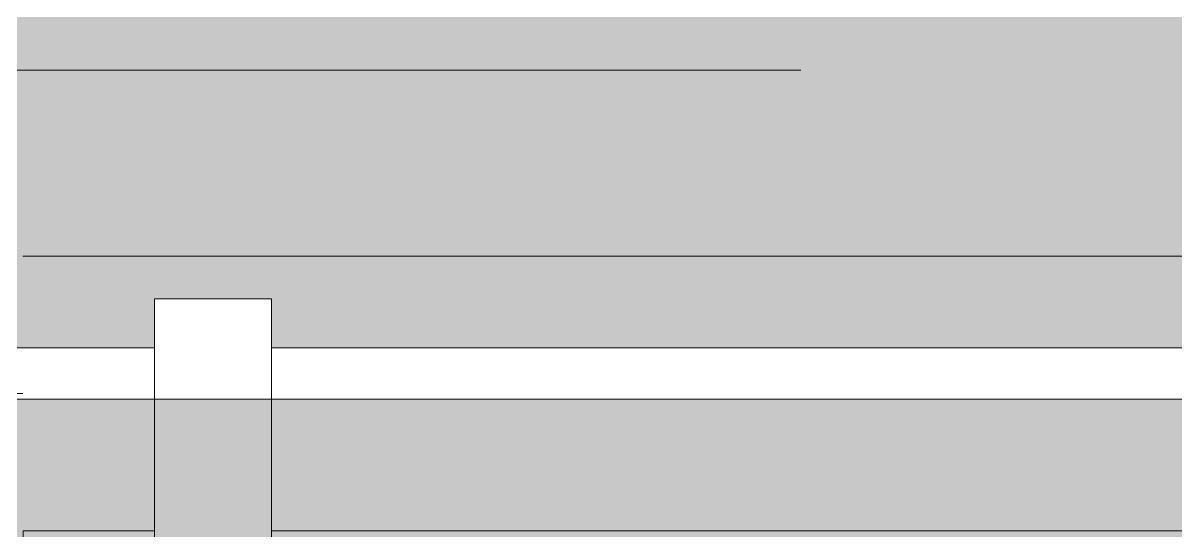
# Model space of a CAD drawing. Header units: metres. Extents: x -4 to 206, y -18 to 45.
# Drawn here: x 43.005 to 44.013, y -9.684 to -9.24 of the extents above; entities that cross this region are included whole.
import ezdxf

# ---------------------------------------------------------------- set-up
doc = ezdxf.new("R2010")
doc.units = ezdxf.units.M
doc.header["$MEASUREMENT"] = 0
doc.set_wipeout_variables(frame=1)
for name, pattern in [('Schnittlinie', [0.006, 0.003, -0.0015, 0, -0.0015]), ('Strichlinie eng', [0.002, 0.0015, -0.0005]), ('Wipeout_Contour', [1, 0, -1])]:
    doc.linetypes.add(name, pattern=pattern)
for name, color, linetype in [('3._DD PP STG2_4_140 Brüstung', 7, 'Continuous'), ('3._DD PP STG2_4_210 Decke', 7, 'Continuous'), ('3._DD PP STG2_4_220 Bodenaufbau - Außen_ Gefälle', 7, 'Continuous'), ('3._DD PP STG2_4_221 Bodenaufbau - Abdichtung', 7, 'Continuous'), ('3._DD PP STG2_4_310 Dachkonstruktion massiv', 7, 'Continuous'), ('3._DD PP STG2_4_325 Dachfenster', 7, 'Continuous'), ('3._DD PP STG2_4_330 Dachaufbau', 7, 'Continuous')]:
    doc.layers.add(name, color=color, linetype=linetype)

msp = doc.modelspace()

# ---------------------------------------------------------------- linework, layer by layer
at = {"layer": '3._DD PP STG2_4_210 Decke', "color": 7, "linetype": 'Continuous', "lineweight": 13, "ltscale": 1000, "flags": 128}
msp.add_lwpolyline([(48.645, -1.4987), (45.765, -1.4987), (45.765, -3.9237), (45.635, -3.9237), (43.155, -3.9237), (43.155, -5.8737), (41.175, -5.8737), (41.175, -3.9237), (38.605, -3.9237), (38.605, -4.3437), (36.365, -4.3437), (36.365, -1.4987), (33.4844, -1.4987), (33.4954, -10.3587), (34.515, -10.3587), (34.515, -11.383), (37.335, -11.3837), (37.335, -10.0637), (42.835, -10.0637), (42.835, -9.5637), (45.685, -9.5637), (45.685, -8.8637), (48.185, -8.8637)], dxfattribs=at)
at = {"layer": '3._DD PP STG2_4_310 Dachkonstruktion massiv', "color": 255, "linetype": 'Strichlinie eng', "lineweight": 13, "ltscale": 1000, "flags": 128}
for points in [[(45.6851, -9.2809), (42.6551, -9.2809)], [(42.6551, -9.5637), (45.6851, -9.5637)], [(42.965, -9.5687), (45.6851, -9.5687)]]:
    msp.add_lwpolyline(points, dxfattribs=at)

# ---------------------------------------------------------------- next in the draw order: wipeouts: each hides what was drawn before it
at = {"color": 254, "linetype": 'Wipeout_Contour', "lineweight": 0, "ltscale": 132.738896}
msp.add_wipeout([(43.0049, -9.6838), (43.0049, -10.1836), (43.0051, -9.6838)], dxfattribs=at).dxf.layer = '3._DD PP STG2_4_140 Brüstung'

# ---------------------------------------------------------------- next in the draw order: linework, layer by layer
at = {"layer": '3._DD PP STG2_4_140 Brüstung', "color": 7, "linetype": 'Continuous', "lineweight": 18, "ltscale": 1000, "flags": 128}
msp.add_lwpolyline([(43.0051, -10.1836), (43.0051, -9.6838)], dxfattribs=at)

# ---------------------------------------------------------------- next in the draw order: wipeouts: each hides what was drawn before it
at = {"color": 254, "linetype": 'Wipeout_Contour', "lineweight": 0, "ltscale": 181.250957}
msp.add_wipeout([(45.565, -9.4436), (43.0049, -9.4436), (43.0049, -9.6836), (45.565, -9.6836)], dxfattribs=at).dxf.layer = '3._DD PP STG2_4_140 Brüstung'

# ---------------------------------------------------------------- next in the draw order: linework, layer by layer
at = {"layer": '3._DD PP STG2_4_140 Brüstung', "color": 7, "linetype": 'Continuous', "lineweight": 18, "ltscale": 1000, "flags": 128}
msp.add_lwpolyline([(45.565, -9.4436), (43.0049, -9.4436)], dxfattribs=at)
at = {"layer": '3._DD PP STG2_4_221 Bodenaufbau - Abdichtung', "color": 171, "linetype": 'Schnittlinie', "lineweight": 13, "ltscale": 1000, "true_color": 0x6c6cff, "flags": 128}
msp.add_lwpolyline([(45.025, -9.5237), (42.455, -9.5237)], dxfattribs=at)

# ---------------------------------------------------------------- next in the draw order: wipeouts: each hides what was drawn before it
at = {"color": 254, "linetype": 'Wipeout_Contour', "lineweight": 0, "ltscale": 137.296989}
msp.add_wipeout([(45.8549, -9.6837), (43.0051, -9.6836), (45.8549, -9.6838)], dxfattribs=at).dxf.layer = '3._DD PP STG2_4_140 Brüstung'

# ---------------------------------------------------------------- next in the draw order: hatches: boundary and pattern name
at = {"layer": '3._DD PP STG2_4_220 Bodenaufbau - Außen_ Gefälle', "linetype": 'Continuous', "lineweight": 0, "true_color": 0x323232}
msp.add_hatch(color=250, dxfattribs=at).paths.add_polyline_path([(33.5244, -1.5387), (33.5354, -10.3187), (34.555, -10.3187), (34.555, -11.3437), (37.295, -11.3437), (37.295, -10.0237), (42.795, -10.0237), (42.795, -9.5237), (45.645, -9.5237), (45.645, -8.8237), (48.225, -8.8237), (48.225, -9.9837), (51.065, -9.9837), (51.065, -8.1987), (51.9934, -8.1987), (52.0151, -4.3837), (48.605, -4.3837), (48.605, -1.5387), (45.805, -1.5387), (45.805, -3.9637), (43.12, -3.9637), (43.12, -5.8237), (41.225, -5.8237), (41.225, -3.9637), (38.7509, -3.9637), (38.7509, -4.3837), (36.325, -4.3837), (36.325, -1.5387)])

# ---------------------------------------------------------------- next in the draw order: linework, layer by layer
at = {"layer": '3._DD PP STG2_4_140 Brüstung', "color": 7, "linetype": 'Continuous', "lineweight": 18, "ltscale": 1000}
msp.add_line((45.8548, -9.6836), (43.0051, -9.6836), dxfattribs=at)
at = {"layer": '3._DD PP STG2_4_140 Brüstung', "color": 7, "linetype": 'Continuous', "lineweight": 18, "ltscale": 1000, "flags": 128}
msp.add_lwpolyline([(43.0051, -9.6838), (45.8551, -9.6838)], dxfattribs=at)
at = {"layer": '3._DD PP STG2_4_220 Bodenaufbau - Außen_ Gefälle', "color": 7, "linetype": 'Continuous', "lineweight": 13, "ltscale": 1000, "flags": 128}
msp.add_lwpolyline([(48.605, -1.5387), (45.805, -1.5387), (45.805, -3.9637), (43.12, -3.9637), (43.12, -5.8237), (41.225, -5.8237), (41.225, -3.9637), (38.7509, -3.9637), (38.7509, -4.3837), (36.325, -4.3837), (36.325, -1.5387), (33.5244, -1.5387), (33.5354, -10.3187), (34.555, -10.3187), (34.555, -11.3437), (37.295, -11.3437), (37.295, -10.0237), (42.795, -10.0237), (42.795, -9.5237), (45.645, -9.5237), (45.645, -8.8237), (48.225, -8.8237)], dxfattribs=at)

# ---------------------------------------------------------------- next in the draw order: wipeouts: each hides what was drawn before it
at = {"color": 254, "linetype": 'Wipeout_Contour', "lineweight": 0, "ltscale": 176.905226}
msp.add_wipeout([(43.2223, -9.4809), (43.12, -9.4809), (43.12, -9.6942), (43.2223, -9.6942)], dxfattribs=at).dxf.layer = '3._DD PP STG2_4_325 Dachfenster'

# ---------------------------------------------------------------- next in the draw order: hatches: boundary and pattern name
at = {"layer": '3._DD PP STG2_4_330 Dachaufbau', "linetype": 'Continuous', "lineweight": 0, "true_color": 0x000000}
msp.add_hatch(color=18, dxfattribs=at).paths.add_polyline_path([(44.8761, -10.0472), (44.8761, -11.0837), (45.815, -11.0837), (45.815, -9.5687), (42.965, -9.5687), (42.965, -11.0837), (43.2161, -11.0837), (43.2161, -10.0472)])

# ---------------------------------------------------------------- next in the draw order: linework, layer by layer
at = {"layer": '3._DD PP STG2_4_325 Dachfenster', "color": 7, "linetype": 'Continuous', "lineweight": 13, "ltscale": 1000, "true_color": 0xf4f4f4, "flags": 128}
for points in [[(43.12, -9.4809), (43.2223, -9.4809)], [(43.12, -9.6942), (43.12, -9.4809)], [(43.2223, -9.6942), (43.2223, -9.4809)]]:
    msp.add_lwpolyline(points, dxfattribs=at)
at = {"layer": '3._DD PP STG2_4_330 Dachaufbau', "color": 7, "linetype": 'Continuous', "lineweight": 18, "ltscale": 1000, "flags": 128}
msp.add_lwpolyline([(42.965, -9.5687), (45.815, -9.5687)], dxfattribs=at)

doc.saveas('drawing.dxf')
